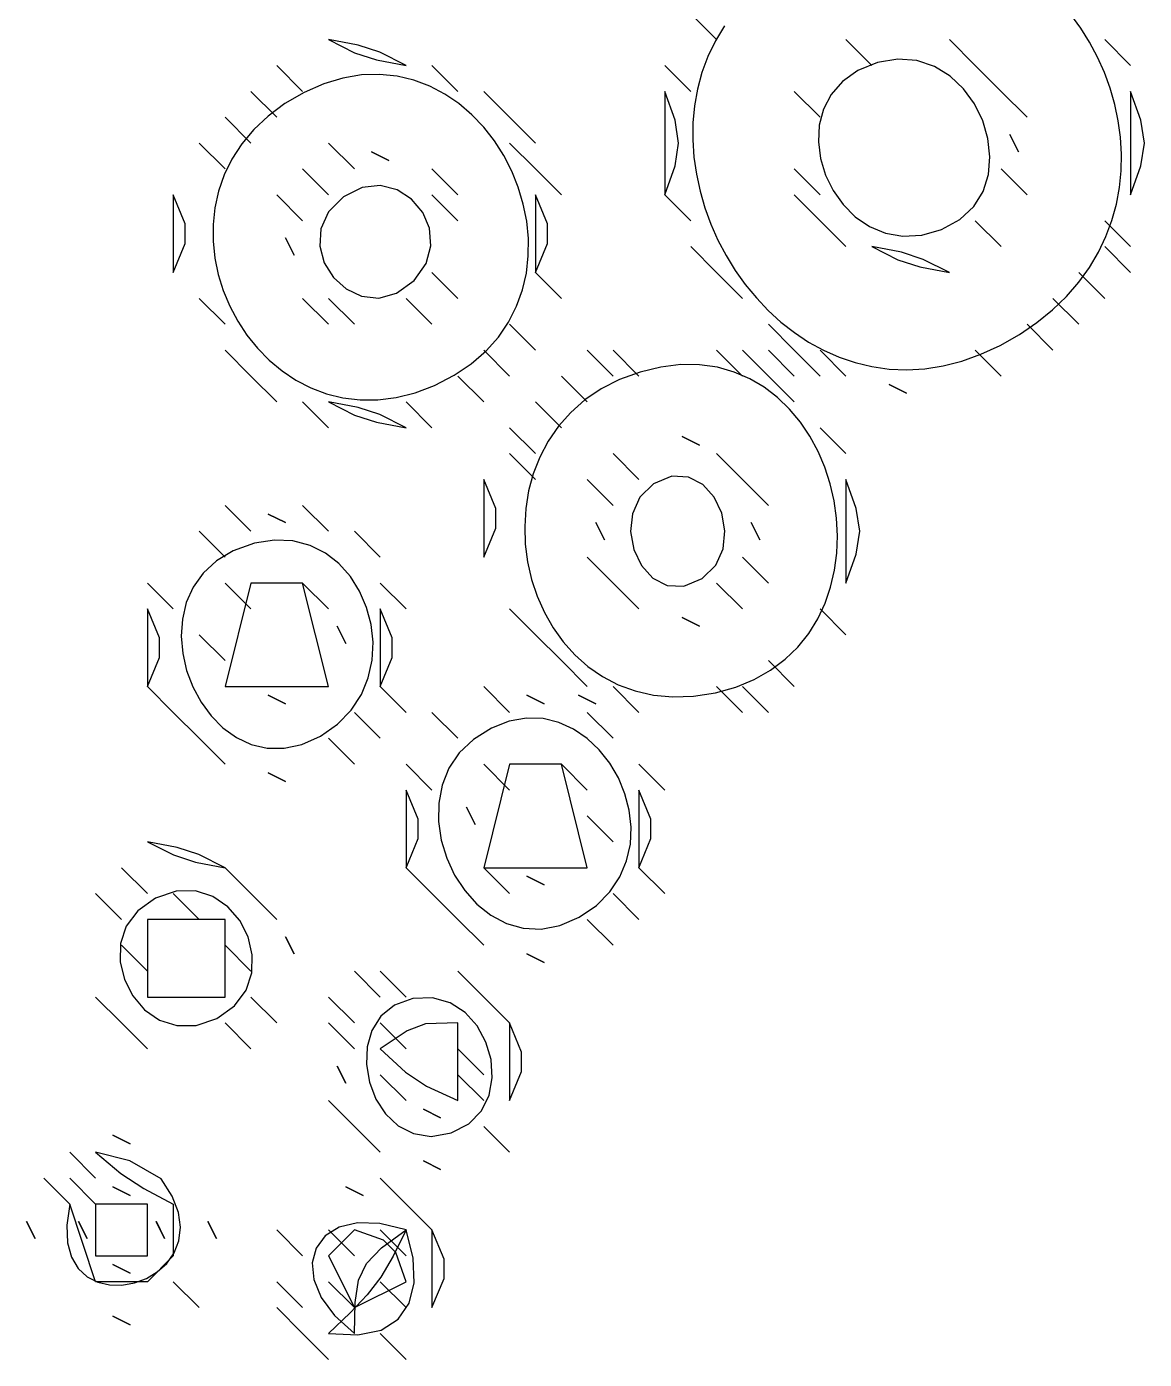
# Model space of a CAD drawing. Extents: x 0 to 750, y 0 to 750.
# Drawn here: x 210.3 to 253.5, y 177 to 228.5 of the extents above; entities that cross this region are included whole.
import ezdxf

# ---------------------------------------------------------------- set-up
doc = ezdxf.new("R2010")
doc.units = 0
for name, color, linetype in [('C18', 18, 'CONTINUOUS'), ('C250', 250, 'CONTINUOUS'), ('C251', 251, 'CONTINUOUS'), ('C252', 252, 'CONTINUOUS'), ('C253', 253, 'CONTINUOUS'), ('C254', 254, 'CONTINUOUS'), ('C27', 27, 'CONTINUOUS'), ('C37', 37, 'CONTINUOUS'), ('C47', 47, 'CONTINUOUS'), ('C59', 59, 'CONTINUOUS'), ('C7', 7, 'CONTINUOUS')]:
    doc.layers.add(name, color=color, linetype=linetype)

msp = doc.modelspace()

# ---------------------------------------------------------------- linework, layer by layer
at = {"layer": 'C18'}
msp.add_lwpolyline([(239, 216), (240, 215), (239, 216)], dxfattribs=at)
at = {"layer": 'C250'}
for points in [[(236, 229), (237, 228), (236, 229)], [(242, 228), (243, 227), (242, 228)], [(243.212952, 227.109558), (242.4608, 226.8007), (241.8687, 226.3842), (241.4281, 225.8804), (241.1308, 225.3096), (240.9684, 224.6923), (240.9325, 224.0488), (241.0147, 223.3996), (241.2069, 222.765), (241.5005, 222.1654), (241.8873, 221.6213), (242.3588, 221.1529), (242.9069, 220.7807), (243.523, 220.5252), (244.1989, 220.4066), (244.9263, 220.4454), (245.6967, 220.662), (246.4053, 221.0453), (246.936, 221.5442), (247.299, 222.1327), (247.5049, 222.7849), (247.564, 223.4749), (247.4867, 224.1767), (247.2836, 224.8645), (246.9651, 225.5123), (246.5415, 226.0943), (246.0232, 226.5845), (245.4208, 226.957), (244.7447, 227.186), (244.0052, 227.2454), (243.2129, 227.1095)], [(247, 227), (248, 226), (247, 227)], [(228, 226), (229, 225), (228, 226)], [(240, 226), (241, 225), (240, 226)], [(253, 226), (253, 222), (253.3994, 223.1198), (253.5326, 224), (253.3994, 224.8801), (253, 226)], [(248.333328, 224.333328), (248.6666, 223.6666), (248.3333, 224.3333)], [(221, 223), (222, 222), (221, 223)], [(230, 223), (231, 222), (230, 223)], [(225.307, 218.6929), (225.775, 219.3463), (225.9614, 220.0329), (225.9043, 220.7071), (225.6416, 221.3231), (225.2116, 221.8351), (224.6522, 222.1975), (224.0015, 222.3644), (223.2976, 222.2901), (222.5787, 221.929)], [(226, 222), (227, 221), (226, 222)], [(235, 222), (236, 221), (235, 222)], [(222.578705, 221.929016), (221.9936, 221.3405), (221.6999, 220.6885), (221.6599, 220.0188), (221.8356, 219.3773), (222.1895, 218.81), (222.6836, 218.3628), (223.2801, 218.0815), (223.9414, 218.0122), (224.6297, 218.2006), (225.3071, 218.6929)], [(218, 216), (219, 215), (218, 216)], [(238, 216), (239, 215), (238, 216)], [(240, 216), (241, 215), (240, 216)], [(219, 215), (220, 214), (219, 215)], [(221, 214), (222, 213), (221, 214)], [(229, 213), (230, 212), (229, 213)], [(237, 212), (238, 211), (237, 212)], [(228, 211), (228, 208), (228.464, 209.123), (228.464, 209.8769), (228, 211)], [(218, 210), (219, 209), (218, 210)], [(221, 210), (222, 209), (221, 210)], [(232.333328, 209.333328), (232.6666, 208.6666), (232.3333, 209.3333)], [(237, 207), (238, 206), (237, 207)], [(229, 206), (230, 205), (229, 206)], [(215, 203), (216, 202), (215, 203)], [(224, 203), (225, 202), (224, 203)], [(228, 203), (229, 202), (228, 203)], [(238, 203), (239, 202), (238, 203)], [(215, 197), (216.01, 196.4921), (216.8544, 196.2187), (218, 196), (216.9899, 196.5077), (216.1455, 196.7812), (215, 197)], [(225, 196), (226, 195), (225, 196)], [(234, 196), (235, 195), (234, 196)], [(228, 186), (229, 185), (228, 186)], [(225.666672, 184.666672), (226.3333, 184.3333), (225.6666, 184.6666)], [(217.333328, 182.333328), (217.6666, 181.6666), (217.3333, 182.3333)], [(224, 180), (225, 179), (224, 180)]]:
    msp.add_lwpolyline(points, dxfattribs=at)
at = {"layer": 'C251'}
for points in [[(246, 228), (247, 227), (246, 228)], [(220, 227), (221, 226), (220, 227)], [(217, 224), (218, 223), (217, 224)], [(220.333328, 220.333328), (220.6666, 219.6666), (220.3333, 220.3333)], [(236, 220), (237, 219), (236, 220)], [(243, 220), (244.01, 219.4922), (244.8545, 219.2187), (246, 219), (244.9899, 219.5077), (244.1455, 219.7812), (243, 220)], [(230, 219), (231, 218), (230, 219)], [(225, 214), (226, 213), (225, 214)], [(233, 212), (234, 211), (233, 212)], [(234.564056, 210.828705), (234.0316, 210.3138), (233.7444, 209.678), (233.6767, 208.9845), (233.8027, 208.297), (234.0965, 207.679), (234.5326, 207.1939), (235.085, 206.9053), (235.728, 206.8765), (236.4359, 207.1713)], [(236.4359, 207.1712), (236.9682, 207.686), (237.2554, 208.3219), (237.3231, 209.0153), (237.1971, 209.7028), (236.9032, 210.3208), (236.4672, 210.8059), (235.9148, 211.0946), (235.2718, 211.1233), (234.564, 210.8287)], [(238, 211), (239, 210), (238, 211)], [(238, 208), (239, 207), (238, 208)], [(215, 207), (216, 206), (215, 207)], [(233, 207), (234, 206), (233, 207)], [(219.666672, 202.666672), (220.3333, 202.3333), (219.6666, 202.6666)], [(229.666672, 202.666672), (230.3333, 202.3333), (229.6666, 202.6666)], [(217, 201), (218, 200), (217, 201)], [(222, 201), (223, 200), (222, 201)], [(228, 200), (229, 199), (228, 200)], [(229, 200), (228, 196), (232, 196), (231, 200), (229, 200)], [(234, 200), (235, 199), (234, 200)], [(229.666672, 195.666672), (230.3333, 195.3333), (229.6666, 195.6666)], [(227, 194), (228, 193), (227, 194)], [(232, 194), (233, 193), (232, 194)], [(229, 190), (229, 187), (229.464, 188.123), (229.464, 188.8769), (229, 190)], [(227, 189), (228, 188), (227, 189)], [(222, 187), (223, 186), (222, 187)], [(224, 184), (225, 183), (224, 184)], [(215.333328, 182.333328), (215.6666, 181.6666), (215.3333, 182.3333)], [(222, 182), (223, 181), (222, 182)], [(223, 182), (222, 181), (223, 179), (225, 180), (224.6025, 181.124), (224.124, 181.6025), (223, 182)], [(226, 182), (226, 179), (226.464, 180.123), (226.464, 180.8769), (226, 182)], [(213.666672, 180.666672), (214.3333, 180.3333), (213.6666, 180.6666)]]:
    msp.add_lwpolyline(points, dxfattribs=at)
at = {"layer": 'C252'}
for points in [[(252, 228), (253, 227), (252, 228)], [(226, 227), (227, 226), (226, 227)], [(235, 226), (235, 222), (235.3994, 223.1198), (235.5326, 224), (235.3994, 224.8801), (235, 226)], [(223.666672, 223.666672), (224.3333, 223.3333), (223.6666, 223.6666)], [(248, 223), (249, 222), (248, 223)], [(220, 222), (221, 221), (220, 222)], [(230, 222), (230, 219), (230.464, 220.123), (230.464, 220.8769), (230, 222)], [(241, 221), (242, 220), (241, 221)], [(226, 219), (227, 218), (226, 219)], [(251, 219), (252, 218), (251, 219)], [(217, 218), (218, 217), (217, 218)], [(225, 218), (226, 217), (225, 218)], [(229, 217), (230, 216), (229, 217)], [(249, 217), (250, 216), (249, 217)], [(233, 216), (234, 215), (233, 216)], [(247, 216), (248, 215), (247, 216)], [(227, 215), (228, 214), (227, 215)], [(231, 215), (232, 214), (231, 215)], [(222, 214), (223.01, 213.4922), (223.8545, 213.2187), (225, 213), (223.9899, 213.5077), (223.1455, 213.7812), (222, 214)], [(230, 214), (231, 213), (230, 214)], [(241, 213), (242, 212), (241, 213)], [(232, 211), (233, 210), (232, 211)], [(242, 211), (242, 207), (242.3994, 208.1198), (242.5326, 209), (242.3994, 209.8801), (242, 211)], [(219.666672, 209.666672), (220.3333, 209.3333), (219.6666, 209.6666)], [(232, 208), (233, 207), (232, 208)], [(218, 207), (219, 206), (218, 207)], [(219, 207), (218, 203), (222, 203), (221, 207), (219, 207)], [(221, 207), (222, 206), (221, 207)], [(224, 207), (225, 206), (224, 207)], [(241, 206), (242, 205), (241, 206)], [(230, 205), (231, 204), (230, 205)], [(231, 204), (232, 203), (231, 204)], [(233, 203), (234, 202), (233, 203)], [(216, 202), (217, 201), (216, 202)], [(225, 200), (226, 199), (225, 200)], [(231, 200), (232, 199), (231, 200)], [(227.333328, 198.333328), (227.6666, 197.6666), (227.3333, 198.3333)], [(213, 195), (214, 194), (213, 195)], [(233, 195), (234, 194), (233, 195)], [(227, 192), (228, 191), (227, 192)], [(213, 191), (214, 190), (213, 191)], [(219, 191), (220, 190), (219, 191)], [(214, 190), (215, 189), (214, 190)], [(218, 190), (219, 189), (218, 190)], [(224, 190), (225, 189), (224, 190)], [(224, 189), (224.9701, 188.1021), (225.7916, 187.5567), (227, 187), (227, 190), (225.7521, 189.9597), (225.0355, 189.6973), (224, 189)], [(227, 188), (228, 187), (227, 188)], [(223, 186), (224, 185), (223, 186)], [(213.666672, 183.666672), (214.3333, 183.3333), (213.6666, 183.6666)], [(222.666672, 183.666672), (223.3333, 183.3333), (222.6666, 183.6666)], [(213, 183), (213, 181), (215, 181), (215, 183), (213, 183)], [(212.333328, 182.333328), (212.6666, 181.6666), (212.3333, 182.3333)], [(220, 182), (221, 181), (220, 182)], [(224, 182), (225, 181), (224, 182)], [(224, 178), (225, 177), (224, 178)]]:
    msp.add_lwpolyline(points, dxfattribs=at)
at = {"layer": 'C253'}
for points in [[(219, 226), (220, 225), (219, 226)], [(248, 226), (249, 225), (248, 226)], [(218, 225), (219, 224), (218, 225)], [(222, 224), (223, 223), (222, 224)], [(240, 222), (241, 221), (240, 222)], [(252, 221), (253, 220), (252, 221)], [(221, 218), (222, 217), (221, 218)], [(250, 218), (251, 217), (250, 218)], [(239, 217), (240, 216), (239, 217)], [(228, 216), (229, 215), (228, 216)], [(237, 216), (238, 215), (237, 216)], [(241, 216), (242, 215), (241, 216)], [(239, 215), (240, 214), (239, 215)], [(217, 205), (218, 204), (217, 205)], [(222.333328, 205.333328), (222.6666, 204.6666), (222.3333, 205.3333)], [(239, 204), (240, 203), (239, 204)], [(237, 203), (238, 202), (237, 203)], [(223, 202), (224, 201), (223, 202)], [(232, 198), (233, 197), (232, 198)], [(214, 196), (215, 195), (214, 196)], [(218, 196), (219, 195), (218, 196)], [(216, 195), (217, 194), (216, 195)], [(219, 195), (220, 194), (219, 195)], [(226, 195), (227, 194), (226, 195)], [(215, 194), (215, 191), (218, 191), (218, 194), (215, 194)], [(214, 193), (215, 192), (214, 193)], [(218, 193), (219, 192), (218, 193)], [(224, 192), (225, 191), (224, 192)], [(222, 190), (223, 189), (222, 190)], [(222.333328, 188.333328), (222.6666, 187.6666), (222.3333, 188.3333)], [(225.666672, 186.666672), (226.3333, 186.3333), (225.6666, 186.6666)], [(212, 185), (213, 184), (212, 185)], [(225, 183), (226, 182), (225, 183)], [(220, 180), (221, 179), (220, 180)]]:
    msp.add_lwpolyline(points, dxfattribs=at)
at = {"layer": 'C254'}
for points in [[(229, 224), (230, 223), (229, 224)], [(226, 223), (227, 222), (226, 223)], [(247, 221), (248, 220), (247, 221)], [(237, 219), (238, 218), (237, 219)], [(235.666672, 212.666672), (236.3333, 212.3333), (235.6666, 212.6666)], [(229, 212), (230, 211), (229, 212)], [(217, 209), (218, 208), (217, 209)], [(215, 206), (215, 203), (215.464, 204.123), (215.464, 204.8769), (215, 206)], [(224, 206), (224, 203), (224.464, 204.123), (224.464, 204.8769), (224, 206)], [(235.666672, 205.666672), (236.3333, 205.3333), (235.6666, 205.6666)], [(232, 202), (233, 201), (232, 202)], [(225, 199), (225, 196), (225.464, 197.123), (225.464, 197.8769), (225, 199)], [(234, 199), (234, 196), (234.464, 197.123), (234.464, 197.8769), (234, 199)], [(228, 196), (229, 195), (228, 196)], [(228, 191), (229, 190), (228, 191)], [(211, 184), (212, 183), (211, 184)], [(225, 182), (224.499, 180.9817), (224.019, 180.181), (223.4895, 179.4894), (222.84, 178.7985), (222, 178), (223.1342, 177.9428), (224.032, 178.1333), (224.6941, 178.5486), (225.1212, 179.1658), (225.3141, 179.9619), (225.2734, 180.9143), (225, 182)]]:
    msp.add_lwpolyline(points, dxfattribs=at)
at = {"layer": 'C27'}
for points in [[(222, 218), (223, 217), (222, 218)], [(223, 209), (224, 208), (223, 209)], [(231.666672, 202.666672), (232.3333, 202.3333), (231.6666, 202.6666)], [(222, 191), (223, 190), (222, 191)]]:
    msp.add_lwpolyline(points, dxfattribs=at)
at = {"layer": 'C37'}
for points in [[(222, 228), (223.01, 227.4922), (223.8545, 227.2187), (225, 227), (223.9899, 227.5077), (223.1455, 227.7812), (222, 228)], [(235, 227), (236, 226), (235, 227)], [(229, 225), (230, 224), (229, 225)], [(240, 223), (241, 222), (240, 223)], [(216, 222), (216, 219), (216.464, 220.123), (216.464, 220.8769), (216, 222)], [(232, 216), (233, 215), (232, 216)], [(220.333328, 193.333328), (220.6666, 192.6666), (220.3333, 193.3333)], [(223, 192), (224, 191), (223, 192)], [(220, 179), (221, 178), (220, 179)], [(221, 178), (222, 177), (221, 178)]]:
    msp.add_lwpolyline(points, dxfattribs=at)
at = {"layer": 'C47'}
for points in [[(252, 220), (253, 219), (252, 220)], [(224, 188), (225, 187), (224, 188)], [(216, 180), (217, 179), (216, 180)], [(213.666672, 178.666672), (214.3333, 178.3333), (213.6666, 178.6666)]]:
    msp.add_lwpolyline(points, dxfattribs=at)
at = {"layer": 'C59'}
for points in [[(243.666672, 214.666672), (244.3333, 214.3333), (243.6666, 214.6666)], [(238.333328, 209.333328), (238.6666, 208.6666), (238.3333, 209.3333)], [(226, 202), (227, 201), (226, 202)], [(219.666672, 199.666672), (220.3333, 199.3333), (219.6666, 199.6666)], [(229.666672, 192.666672), (230.3333, 192.3333), (229.6666, 192.6666)], [(213.666672, 185.666672), (214.3333, 185.3333), (213.6666, 185.6666)], [(210.333328, 182.333328), (210.6666, 181.6666), (210.3333, 182.3333)], [(222, 180), (223, 179), (222, 180)]]:
    msp.add_lwpolyline(points, dxfattribs=at)
at = {"layer": 'C7'}
for points in [[(237.306, 228.5256), (236.9538, 227.9458), (236.6635, 227.3438), (236.4334, 226.7232), (236.2617, 226.0874), (236.1466, 225.4399), (236.0864, 224.7841), (236.0793, 224.1235), (236.1234, 223.4616), (236.2171, 222.8019), (236.3585, 222.1477), (236.5459, 221.5026), (236.7775, 220.87), (237.0515, 220.2535), (237.3661, 219.6563), (237.7197, 219.0821), (238.1103, 218.5343), (238.5362, 218.0163), (238.9957, 217.5316), (239.4869, 217.0837), (240.0082, 216.676), (240.5576, 216.312), (241.1335, 215.9952), (241.734, 215.729), (242.3575, 215.5169), (243.002, 215.3624), (243.6659, 215.2688), (244.3474, 215.2397), (245.0446, 215.2786), (245.7559, 215.3889), (246.4794, 215.574), (247.2133, 215.8375), (247.956, 216.1828), (248.7011, 216.6066), (249.3762, 217.0658), (249.983, 217.5574), (250.523, 218.0782), (250.9979, 218.6253), (251.4093, 219.1954), (251.7589, 219.7857), (252.0482, 220.393), (252.279, 221.0143), (252.4528, 221.6465), (252.5712, 222.2865), (252.636, 222.9313), (252.6488, 223.5778), (252.6111, 224.2231), (252.5246, 224.8639), (252.391, 225.4973), (252.2119, 226.1201), (251.9888, 226.7294), (251.7236, 227.3221), (251.4176, 227.8951), (251.0727, 228.4453), (250.6905, 228.9698)], [(221.05864, 225.956787), (220.3175, 225.5252), (219.671, 225.0466), (219.1161, 224.5268), (218.6497, 223.9712), (218.2688, 223.3856), (217.9703, 222.7756), (217.7512, 222.1468), (217.6084, 221.505), (217.5389, 220.8558), (217.5396, 220.2048), (217.6075, 219.5577), (217.7396, 218.9202), (217.9328, 218.298), (218.1841, 217.6965), (218.4904, 217.1217), (218.8487, 216.579), (219.2559, 216.0742), (219.709, 215.6129), (220.205, 215.2007), (220.7408, 214.8434), (221.3133, 214.5466), (221.9195, 214.3159), (222.5565, 214.157), (223.221, 214.0756), (223.9102, 214.0773), (224.6209, 214.1678), (225.35, 214.3527), (226.0947, 214.6377), (226.8518, 215.0285), (227.5167, 215.4727), (228.088, 215.9677), (228.5687, 216.5071), (228.962, 217.0843), (229.271, 217.693), (229.4988, 218.3267), (229.6485, 218.9789), (229.7233, 219.6431), (229.7263, 220.3129), (229.6606, 220.9819), (229.5293, 221.6434), (229.3356, 222.2912), (229.0825, 222.9187), (228.7732, 223.5195), (228.4109, 224.0871), (227.9986, 224.615), (227.5394, 225.0968), (227.0365, 225.526), (226.493, 225.8962), (225.9121, 226.2009), (225.2968, 226.4336), (224.6503, 226.5879), (223.9757, 226.6573), (223.276, 226.6353), (222.5546, 226.5155), (221.8144, 226.2915), (221.0586, 225.9567)], [(234.043213, 215.152786), (233.251, 214.8623), (232.5407, 214.5005), (231.9108, 214.0743), (231.3597, 213.5908), (230.8859, 213.0568), (230.4879, 212.4795), (230.1642, 211.8659), (229.9133, 211.2229), (229.7337, 210.5576), (229.6237, 209.877), (229.582, 209.1881), (229.6071, 208.498), (229.6973, 207.8135), (229.8511, 207.1418), (230.0672, 206.4899), (230.3438, 205.8648), (230.6796, 205.2734), (231.073, 204.7229), (231.5225, 204.2201), (232.0266, 203.7722), (232.5838, 203.3862), (233.1924, 203.069), (233.8512, 202.8277), (234.5584, 202.6693), (235.3126, 202.6007), (236.1123, 202.6291), (236.956, 202.7615), (237.7428, 202.979), (238.4533, 203.2709), (239.0887, 203.6306), (239.6505, 204.0515), (240.1402, 204.527), (240.5593, 205.0505), (240.9092, 205.6154), (241.1913, 206.2151), (241.4072, 206.843), (241.5582, 207.4925), (241.6458, 208.157), (241.6715, 208.8298), (241.6367, 209.5044), (241.543, 210.1742), (241.3916, 210.8326), (241.1842, 211.473), (240.922, 212.0887), (240.6067, 212.6732), (240.2397, 213.2198), (239.8223, 213.722), (239.3561, 214.1732), (238.8426, 214.5667), (238.2831, 214.896), (237.6791, 215.1544), (237.0322, 215.3354), (236.3436, 215.4323), (235.615, 215.4385), (234.8477, 215.3475), (234.0432, 215.1527)], [(218.313278, 208.238434), (217.6663, 207.856), (217.1537, 207.3857), (216.7685, 206.8436), (216.5041, 206.2459), (216.3535, 205.6087), (216.3102, 204.9482), (216.3672, 204.2806), (216.5179, 203.6219), (216.7554, 202.9885), (217.0731, 202.3963), (217.4641, 201.8617), (217.9216, 201.4007), (218.439, 201.0295), (219.0095, 200.7643), (219.6263, 200.6212), (220.2825, 200.6164), (220.9716, 200.7661), (221.6867, 201.0864), (222.3498, 201.5475), (222.8753, 202.0885), (223.2693, 202.6923), (223.5376, 203.342), (223.6862, 204.0206), (223.7212, 204.7111), (223.6485, 205.3965), (223.4741, 206.06), (223.2039, 206.6844), (222.8439, 207.2528), (222.4002, 207.7483), (221.8787, 208.1539), (221.2853, 208.4525), (220.6261, 208.6272), (219.907, 208.6611), (219.134, 208.5371), (218.3132, 208.2384)], [(227.603394, 200.956787), (227.0529, 200.436), (226.6516, 199.839), (226.3906, 199.1845), (226.2608, 198.4916), (226.2533, 197.7791), (226.3592, 197.0662), (226.5696, 196.3718), (226.8754, 195.7148), (227.2678, 195.1143), (227.7377, 194.5892), (228.2764, 194.1586), (228.8748, 193.8414), (229.5239, 193.6566), (230.2149, 193.6231), (230.9388, 193.7601), (231.6867, 194.0864), (232.3519, 194.5422), (232.8746, 195.0659), (233.2626, 195.6437), (233.5239, 196.2616), (233.6663, 196.9059), (233.6977, 197.5629), (233.626, 198.2185), (233.4592, 198.8591), (233.2051, 199.4707), (232.8716, 200.0397), (232.4667, 200.5521), (231.9983, 200.9941), (231.4742, 201.3519), (230.9023, 201.6117), (230.2906, 201.7597), (229.6469, 201.782), (228.9793, 201.6648), (228.2954, 201.3943), (227.6034, 200.9567)], [(215.317902, 194.824844), (214.6292, 194.3365), (214.1855, 193.7357), (213.9653, 193.0643), (213.9472, 192.3641), (214.1099, 191.677), (214.4318, 191.0449), (214.8916, 190.5097), (215.4679, 190.1132), (216.1394, 189.8974), (216.8846, 189.904), (217.6821, 190.1751)], [(217.682, 190.1751), (218.3706, 190.6633), (218.8143, 191.2641), (219.0345, 191.9355), (219.0526, 192.6357), (218.89, 193.3228), (218.5681, 193.9549), (218.1083, 194.4902), (217.5319, 194.8866), (216.8605, 195.1025), (216.1153, 195.0958), (215.3179, 194.8248)], [(225.26004, 190.939819), (224.5517, 190.6832), (224.028, 190.2599), (223.6789, 189.7101), (223.4942, 189.0744), (223.4641, 188.3932), (223.5783, 187.7071), (223.8271, 187.0564), (224.2002, 186.4817), (224.6877, 186.0233), (225.2795, 185.7219), (225.9656, 185.6178), (226.7361, 185.7515), (227.4295, 186.103), (227.9175, 186.6033), (228.2135, 187.211), (228.3307, 187.8842), (228.2823, 188.5815), (228.0817, 189.2612), (227.7422, 189.8818), (227.2769, 190.4015), (226.6993, 190.7788), (226.0225, 190.9721), (225.26, 190.9398)], [(213, 185), (213.9755, 184.1837), (214.8582, 183.6), (216, 183), (216, 181), (215, 180), (213, 180), (212, 183), (211.8815, 182.1845), (211.9103, 181.5013), (212.0655, 180.9449), (212.3266, 180.5096), (212.6729, 180.1897), (213.0837, 179.9796), (213.5385, 179.8738), (214.0166, 179.8665), (214.4973, 179.9521), (214.96, 180.125), (215.3841, 180.3796), (215.7489, 180.7102), (216.0337, 181.1113), (216.2181, 181.5771), (216.2812, 182.102), (216.2025, 182.6804), (215.9613, 183.3067), (215.537, 183.9753)], [(215.537, 183.9752), (214.3158, 184.6701), (213, 185)], [(212, 184), (213, 183), (212, 184)], [(223, 178), (223.0322, 179.2029), (223.157, 180.0562), (223.4657, 180.7081), (224.0496, 181.3066), (225, 182), (223.9836, 182.248), (223.1155, 182.2722), (222.4083, 182.1024), (221.8741, 181.7686), (221.5256, 181.3007), (221.375, 180.7288), (221.4347, 180.0828), (221.7172, 179.3927), (222.2348, 178.6884), (223, 178)]]:
    msp.add_lwpolyline(points, dxfattribs=at)

doc.saveas('drawing.dxf')
